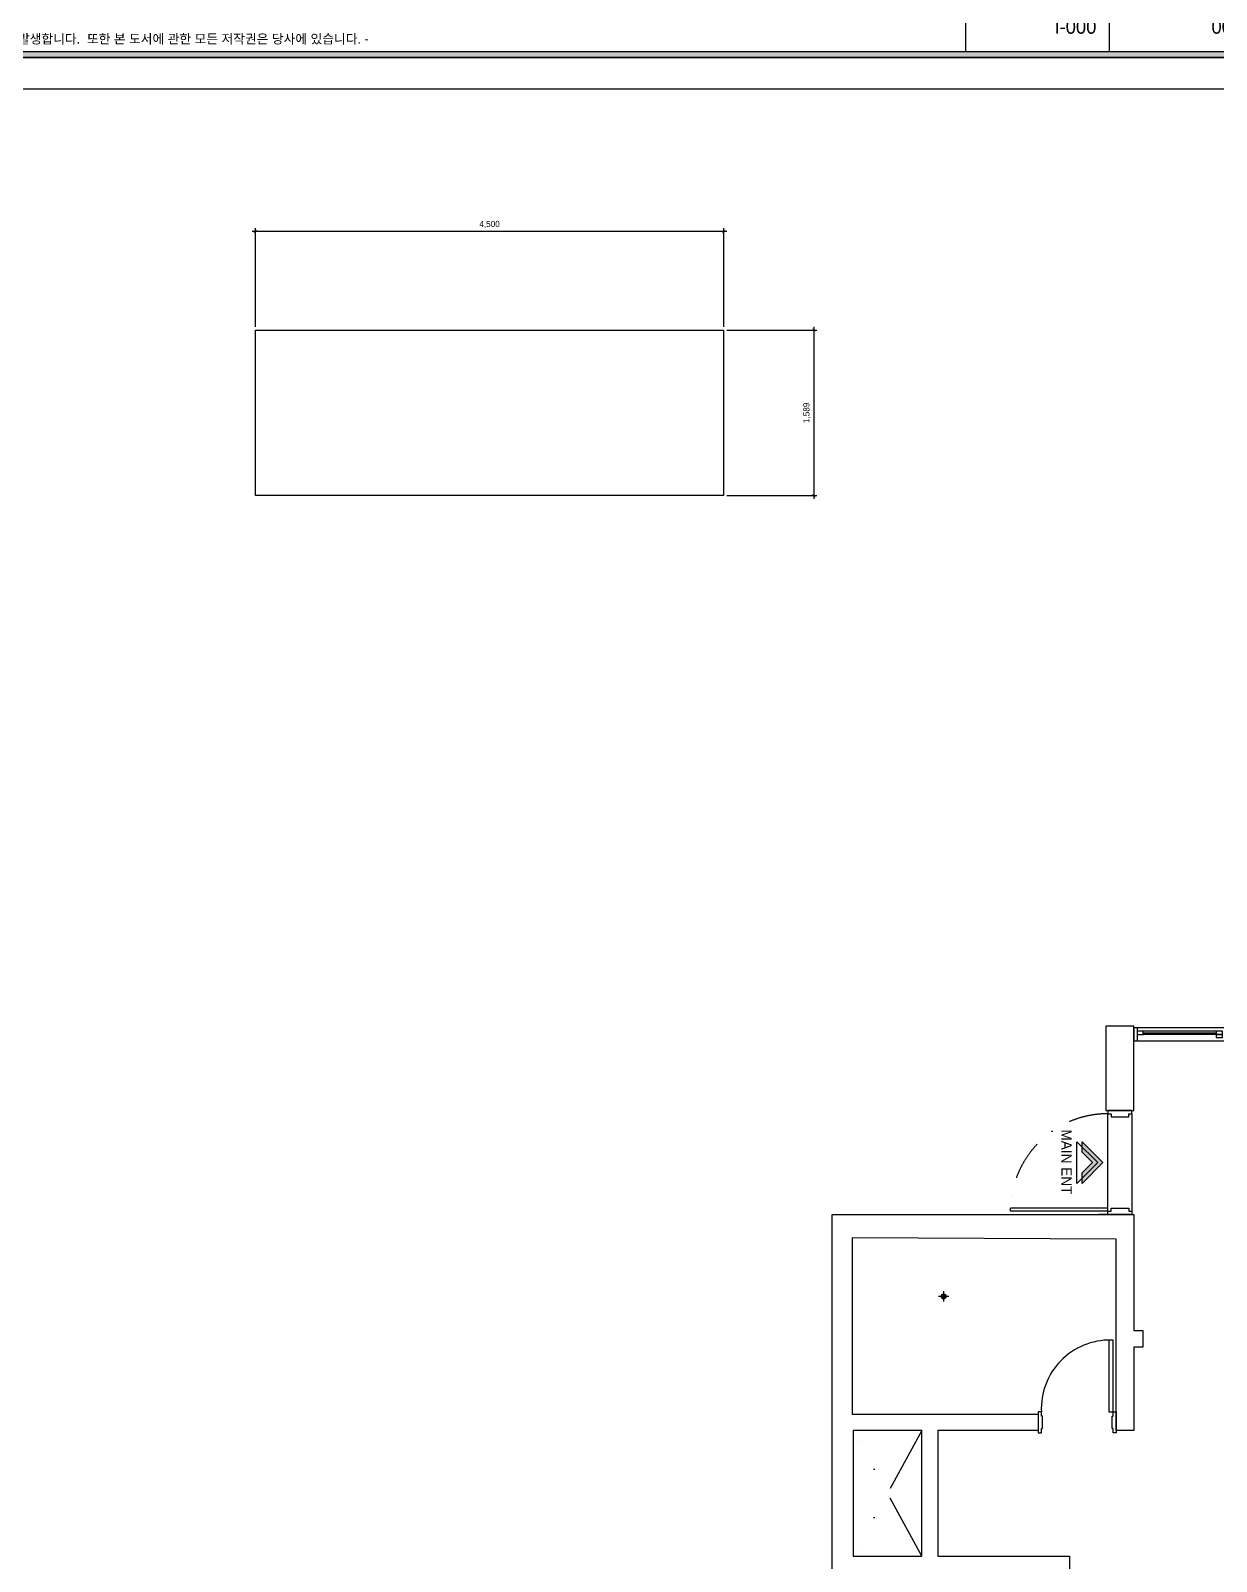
# Model space of a CAD drawing. Header units: millimetres. Extents: x 236955 to 308542, y 30900 to 88969.
# Drawn here: x 270093 to 281489, y 43682 to 58389 of the extents above; entities that cross this region are included whole.
import ezdxf
from ezdxf.enums import TextEntityAlignment as Align

# ---------------------------------------------------------------- set-up
doc = ezdxf.new("R2010")
doc.units = ezdxf.units.MM
doc.header["$LTSCALE"] = 100
doc.header["$PDMODE"] = 3
doc.linetypes.add('DASHDOT', pattern=[25.4, 12.7, -6.35, 0, -6.35])
doc.linetypes.add('DIVIDE', pattern=[31.75, 12.7, -6.35, 0, -6.35, 0, -6.35])
doc.layers.get('DEFPOINTS').update_dxf_attribs({"color": 248})
for name, color, linetype in [('3.기호.계단선', 30, 'Continuous'), ('CO-DO-FR', 7, 'Continuous'), ('CO-DOOR', 8, 'Continuous'), ('F-DOOR', 6, 'Continuous'), ('F-OPEN', 1, 'DIVIDE'), ('F-SYM', 7, 'Continuous'), ('F-WALL1', 2, 'Continuous'), ('F-WIN', 4, 'Continuous'), ('FORM(YOURNAME)-1', 1, 'Continuous'), ('FORM(YOURNAME)-11', 1, 'Continuous')]:
    doc.layers.add(name, color=color, linetype=linetype)
doc.styles.add('HY 울릉도 L', font='')
doc.styles.add('YOURNAME', font='HY울릉도M.TTF')
doc.styles.get('HY 울릉도 L').set_extended_font_data('HY울릉도L')
doc.dimstyles.new('30', dxfattribs={"dimscale": 30, "dimtxt": 2, "dimasz": 1, "dimexe": 1, "dimexo": 1, "dimgap": 1, "dimtad": 1, "dimdec": 0, "dimrnd": 0.05, "dimdsep": 46, "dimlunit": 6, "dimtxsty": 'HY 울릉도 L', "dimblk": 'ARCHTICK', "dimcen": 2.5, "dimdle": 1, "dimclrd": 133, "dimclre": 133, "dimclrt": 30, "dimadec": 0, "dimazin": 0, "dimtfac": 1, "dimtdec": 0, "dimtix": 1, "dimtmove": 2, "dimatfit": 3, "dimldrblk": 'ARCHTICK', "dimfxl": 1, "dimlwd": -1, "dimlwe": -1, "dimarcsym": 0})

# ---------------------------------------------------------------- blocks, each defined once
blk = doc.blocks.new('FORM-ELEVATION')
at = {"layer": 'FORM(YOURNAME)-11'}
h = blk.add_hatch(color=256, dxfattribs=at)
h.dxf.hatch_style = 1
h.paths.add_polyline_path([(-10309, 35708), (71691, 35708), (71691, 35508), (-10309, 35508)])
h.paths.add_polyline_path([(-10309, -21492), (71691, -21492), (71691, -21692), (-10309, -21692)])
at = {"layer": 'DEFPOINTS', "color": 158}
blk.add_line((62481, 35508), (62481, -21492), dxfattribs=at)
blk.add_lwpolyline([(-10309, -21692), (71691, -21692), (71691, 35708), (-10309, 35708)], close=True, dxfattribs=at)
at = {"layer": 'FORM(YOURNAME)-11', "color": 14}
blk.add_line((67086, -17019), (67086, -21492), dxfattribs=at)
at = {"layer": 'FORM(YOURNAME)-11', "color": 250}
blk.add_lwpolyline([(-11309, -22692), (72691, -22692), (72691, 36708), (-11309, 36708)], close=True, dxfattribs=at)
at = {"layer": 'FORM(YOURNAME)-11'}
blk.add_lwpolyline([(-10309, -21492), (71691, -21492), (71691, -21692), (-10309, -21692)], close=True, dxfattribs=at)
at = {"layer": 'FORM(YOURNAME)-11', "color": 1, "style": 'YOURNAME'}
blk.add_text("- 본 도서는 어떠한 경우에도 무단으로 도용할 수 없으며 도용시 '지적재산권' 보호에 관한 법률에 의거, 법적 분쟁이 발생합니다.  또한 본 도서에 관한 모든 저작권은 당사에 있습니다. -", height=300, dxfattribs=at).set_placement((28146, -21092), align=Align.MIDDLE_CENTER)
at = {"layer": 'FORM(YOURNAME)-11', "color": 3, "style": 'YOURNAME'}
for tag, height, p in [('1', 450, (71041, -1219)), ('2', 450, (71041, -1863)), ('3', 450, (71041, -3150)), ('4', 450, (71041, -5081)), ('5', 515, (71041, -7398)), ('6', 515, (71041, -9650)), ('7', 515, (71041, -11903)), ('8', 515, (71041, -14155)), ('9', 515, (71041, -16408)), ('10', 515, (66791, -18596)), ('11', 515, (71041, -18660)), ('12', 515, (66791, -20848)), ('13', 515, (71041, -20848))]:
    blk.add_attdef(tag, text='', height=height, dxfattribs=at).set_placement(p, align=Align.MIDDLE_RIGHT)
blk = doc.blocks.new('F-SYM-ENT NAME')
at = {"layer": 'F-SYM'}
h = blk.add_hatch(color=1, dxfattribs=at)
h.dxf.hatch_style = 1
h.paths.add_polyline_path([(-181267, -29725), (-181467, -29925), (-181367, -29925), (-181267, -29825), (-181167, -29925), (-181067, -29925)])
at = {"layer": 'F-SYM', "color": 1}
for points in [[(-181267, -29725), (-181467, -29925), (-181367, -29925), (-181267, -29825), (-181167, -29925), (-181067, -29925)], [(-181267, -29775), (-181467, -29975), (-181067, -29975)]]:
    blk.add_lwpolyline(points, close=True, dxfattribs=at)
at = {"layer": 'F-SYM', "color": 1, "style": 'YOURNAME'}
blk.add_attdef('ENT', text='', height=100, dxfattribs=at).set_placement((-181267, -30025), align=Align.TOP_CENTER)
blk = doc.blocks.new('_ArchTick')
at = {"color": 0, "linetype": 'ByBlock', "const_width": 0.15}
blk.add_lwpolyline([(-0.5, -0.5), (0.5, 0.5)], dxfattribs=at)
blk = doc.blocks.new('*D390')
at = {"color": 133}
for p, q in [((272254, 55542), (272254, 56490)), ((276754, 55542), (276754, 56490)), ((276784, 56460), (272224, 56460))]:
    blk.add_line(p, q, dxfattribs=at)
at = {"layer": 'DEFPOINTS', "color": 0}
for p in [(272254, 56460), (272254, 55512), (276754, 55512)]:
    blk.add_point(p, dxfattribs=at)
at = {"color": 133, "xscale": 30, "yscale": 30, "zscale": 30, "rotation": 180}
blk.add_blockref('_ArchTick', (272254, 56460), dxfattribs=at)
at = {"color": 133, "xscale": 30, "yscale": 30, "zscale": 30}
blk.add_blockref('_ArchTick', (276754, 56460), dxfattribs=at)
at = {"color": 30, "insert": (274504, 56526), "char_height": 60, "attachment_point": 5, "style": 'HY 울릉도 L'}
blk.add_mtext('4,500', dxfattribs=at)
blk = doc.blocks.new('*D391')
at = {"color": 133}
for p, q in [((276784, 55512), (277650, 55512)), ((277620, 55542), (277620, 53892)), ((276784, 53922), (277650, 53922))]:
    blk.add_line(p, q, dxfattribs=at)
at = {"layer": 'DEFPOINTS', "color": 0}
for p in [(276754, 55512), (276754, 53922), (277620, 53922)]:
    blk.add_point(p, dxfattribs=at)
at = {"color": 133, "xscale": 30, "yscale": 30, "zscale": 30}
for p, rotation in [((277620, 55512), 90), ((277620, 53922), 270)]:
    blk.add_blockref('_ArchTick', p, dxfattribs=dict(at, rotation=rotation))
at = {"color": 30, "insert": (277554, 54717), "char_height": 60, "attachment_point": 5, "rotation": 90, "style": 'HY 울릉도 L'}
blk.add_mtext('1,589', dxfattribs=at)

msp = doc.modelspace()

# ---------------------------------------------------------------- hatches: boundary and pattern name
at = {"layer": '3.기호.계단선'}
h = msp.add_hatch(color=256, dxfattribs=at)
h.dxf.hatch_style = 1
edge = h.paths.add_edge_path()
edge.add_arc((278868, 46227.5), 24, 0, 360)

# ---------------------------------------------------------------- linework, layer by layer
msp.add_lwpolyline([(276753.6, 53922.5), (272253.6, 53922.5), (272253.6, 55511.5), (276753.6, 55511.5)], close=True)
for p, q in [((278918, 46227.5), (278818, 46227.5)), ((278868, 46277.5), (278868, 46177.5))]:
    msp.add_line(p, q, dxfattribs=at)
msp.add_circle((278868, 46227.5), 24, dxfattribs=at)
at = {"layer": 'CO-DO-FR'}
for points in [[(279777, 45118), (279777, 44918), (279807, 44918), (279807, 44958), (279817, 44958), (279817, 45078), (279807, 45078), (279807, 45118), (279777, 45118)], [(280527, 45118), (280527, 44918), (280497, 44918), (280497, 44958), (280487, 44958), (280487, 45078), (280497, 45078), (280497, 45118), (280527, 45118)]]:
    msp.add_lwpolyline(points, close=True, dxfattribs=at)
at = {"layer": 'CO-DOOR'}
msp.add_lwpolyline([(280457, 45808), (280457, 45118), (280497, 45118), (280497, 45808)], close=True, dxfattribs=at)
msp.add_arc((280467, 45147.5), 660.7, 89.13271, 182.55234, dxfattribs=at)
at = {"layer": 'F-DOOR'}
for p, q in [((280447, 47045.5), (280447, 47982.5)), ((280677, 47982.5), (280677, 47045.5)), ((280447, 47075.5), (279510, 47075.5)), ((279510, 47045.5), (279510, 47075.5)), ((280447, 47045.5), (280447, 47075.5)), ((280447, 47045.5), (279510, 47045.5)), ((280577, 47015.5), (280357, 47015.5)), ((280357, 47015.5), (280577, 47015.5))]:
    msp.add_line(p, q, dxfattribs=at)
for points in [[(280447, 48012.5), (280447, 47982.5), (280477, 47982.5), (280477, 47952.5), (280647, 47952.5), (280647, 47982.5), (280677, 47982.5), (280677, 48012.5), (280447, 48012.5)], [(280447, 47015.5), (280447, 47045.5), (280477, 47045.5), (280477, 47075.5), (280647, 47075.5), (280647, 47045.5), (280677, 47045.5), (280677, 47015.5), (280447, 47015.5)]]:
    msp.add_lwpolyline(points, dxfattribs=at)
at = {"layer": 'F-DOOR', "color": 1, "linetype": 'DASHDOT', "ltscale": 0.3}
msp.add_arc((280447, 47045.5), 937, 90, 180, dxfattribs=at)
at = {"layer": 'F-OPEN', "ltscale": 0.5}
for p, q in [((278657, 43732.5), (277997, 44940.5)), ((278657, 44940.5), (277997, 43732.5))]:
    msp.add_line(p, q, dxfattribs=at)
at = {"layer": 'F-WALL1'}
for points in [[(280427, 48012.5), (280697, 48012.5), (280697, 48822.5), (280427, 48822.5)], [(277997, 43732.5), (278657, 43732.5), (278657, 44940.5), (277997, 44940.5)]]:
    msp.add_lwpolyline(points, close=True, dxfattribs=at)
msp.add_lwpolyline([(277797, 38059.5), (277797, 47015.5), (280697, 47015.5), (280697, 45900.5), (280782, 45900.5), (280782, 45740.5), (280697, 45740.5), (280697, 44940.5), (280527, 44940.5), (280526.9, 46776.5), (277990, 46790.5), (277990, 45095.5), (279777, 45095.5), (279777, 44940.5), (278812, 44940.5), (278812, 43732.5), (280077, 43732.5), (280077, 43437.5)], dxfattribs=at)
at = {"layer": 'F-WIN'}
for p, q in [((282337, 48807.5), (280697, 48807.5)), ((280697, 48807.5), (280697, 48682.5)), ((280697, 48682.5), (282337, 48682.5)), ((280727, 48807.5), (280727, 48682.5)), ((281487, 48775), (280787, 48775)), ((280787, 48760), (281487, 48760)), ((281487, 48745), (280787, 48745))]:
    msp.add_line(p, q, dxfattribs=at)
for points in [[(280727, 48775), (280727, 48745), (280787, 48745), (280787, 48775)], [(281487, 48775), (281487, 48745), (281547, 48745), (281547, 48775)], [(281487, 48745), (281487, 48715), (281547, 48715), (281547, 48745)]]:
    msp.add_lwpolyline(points, close=True, dxfattribs=at)

# ---------------------------------------------------------------- block references
at = {"layer": 'F-SYM'}
ref = msp.add_blockref('F-SYM-ENT NAME', (310124.4, 228780.6), dxfattribs=dict(at, xscale=-1, rotation=270))
ref.add_attrib('ENT', 'MAIN ENT', dxfattribs={"color": 1, "height": 100, "rotation": 270, "style": 'YOURNAME'}).set_placement((280099.9, 47519.6), align=Align.TOP_CENTER)
at = {"layer": 'FORM(YOURNAME)-1'}
ref = msp.add_blockref('FORM-ELEVATION', (260334.4, 64637.5), dxfattribs=dict(at, xscale=0.3, yscale=0.3, zscale=0.3))
ref.add_attrib('12', 'I-000', dxfattribs={"layer": 'FORM(YOURNAME)-11', "color": 3, "height": 135, "style": 'YOURNAME'}).set_placement((280335.8, 58426.9), align=Align.MIDDLE_RIGHT)
ref.add_attrib('13', '000', dxfattribs={"layer": 'FORM(YOURNAME)-11', "color": 3, "height": 135, "style": 'YOURNAME'}).set_placement((281736.6, 58426.9), align=Align.MIDDLE_RIGHT)

# ---------------------------------------------------------------- dimensions: what is measured, and where the dimension line sits
dim = msp.add_linear_dim(base=(272253.6, 56460), p1=(276753.6, 55511.5), p2=(272253.6, 55511.5), dimstyle='30', override={"dimfxl": 1.25})
dim.commit()
dim.dimension.update_dxf_attribs({"geometry": '*D390', "text_midpoint": (274503.6, 56525.9)})
dim = msp.add_linear_dim(base=(277620, 53922.5), p1=(276753.6, 55511.5), p2=(276753.6, 53922.5), angle=90, dimstyle='30', override={"dimfxl": 1.25})
dim.commit()
dim.dimension.update_dxf_attribs({"geometry": '*D391', "text_midpoint": (277554, 54717)})

doc.saveas('drawing.dxf')
